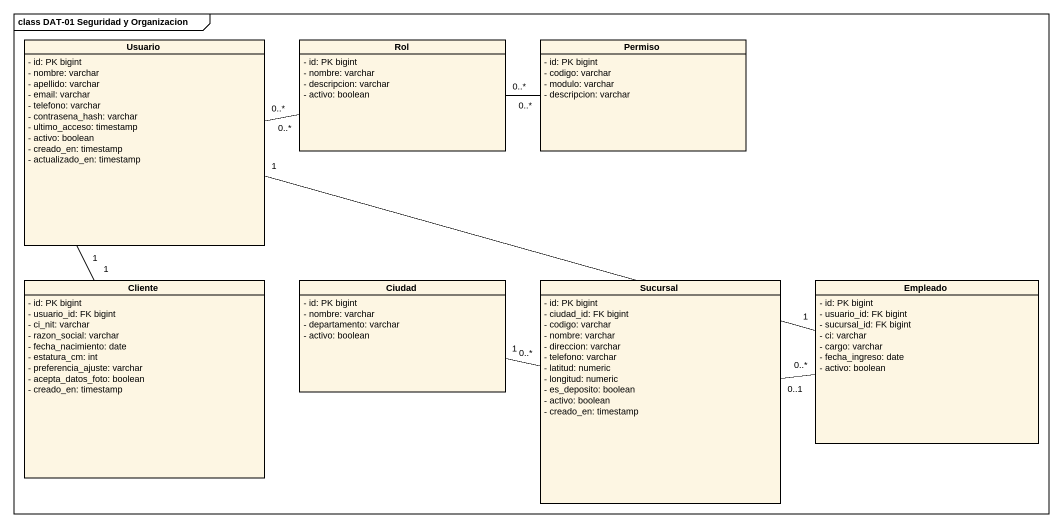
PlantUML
@startuml
mainframe class DAT-01 Seguridad y Organizacion
hide circle
hide empty members
skinparam classAttributeIconSize 0
class Usuario {
  - id: PK bigint
  - nombre: varchar
  - apellido: varchar
  - email: varchar
  - telefono: varchar
  - contrasena_hash: varchar
  - ultimo_acceso: timestamp
  - activo: boolean
  - creado_en: timestamp
  - actualizado_en: timestamp
}
class Rol {
  - id: PK bigint
  - nombre: varchar
  - descripcion: varchar
  - activo: boolean
}
class Permiso {
  - id: PK bigint
  - codigo: varchar
  - modulo: varchar
  - descripcion: varchar
}
class Cliente {
  - id: PK bigint
  - usuario_id: FK bigint
  - ci_nit: varchar
  - razon_social: varchar
  - fecha_nacimiento: date
  - estatura_cm: int
  - preferencia_ajuste: varchar
  - acepta_datos_foto: boolean
  - creado_en: timestamp
}
class Ciudad {
  - id: PK bigint
  - nombre: varchar
  - departamento: varchar
  - activo: boolean
}
class Sucursal {
  - id: PK bigint
  - ciudad_id: FK bigint
  - codigo: varchar
  - nombre: varchar
  - direccion: varchar
  - telefono: varchar
  - latitud: numeric
  - longitud: numeric
  - es_deposito: boolean
  - activo: boolean
  - creado_en: timestamp
}
class Empleado {
  - id: PK bigint
  - usuario_id: FK bigint
  - sucursal_id: FK bigint
  - ci: varchar
  - cargo: varchar
  - fecha_ingreso: date
  - activo: boolean
}
Usuario "0..*" -right- "0..*" Rol
Rol "0..*" -right- "0..*" Permiso
Cliente "1" -up- "1" Usuario
Sucursal "0..*" -left- "1" Ciudad
Empleado "1" -left- "1" Usuario
Empleado "0..*" -left- "0..1" Sucursal
@enduml
